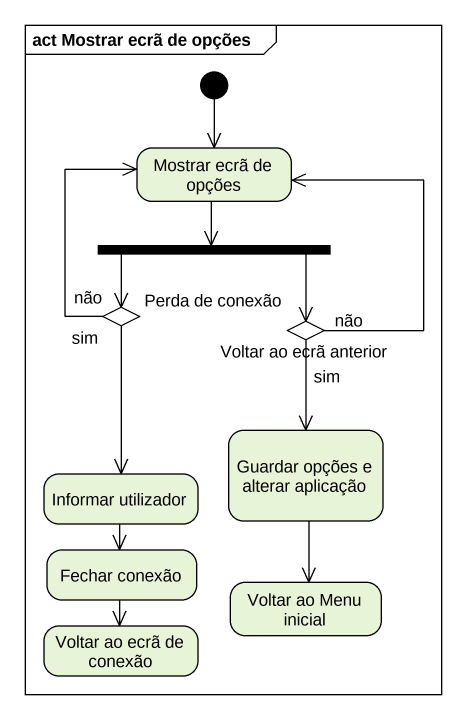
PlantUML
@startuml
mainframe act Mostrar ecrã de opções
hide empty description
state "Mostrar ecrã de opções" as Mostrar_ecrã_de_opções
state fork1 <<fork>>
state "Perda de conexão" as Perda_de_conexão <<choice>>
state "Voltar ao ecrã anterior" as Voltar_ao_ecrã_anterior <<choice>>
state "Informar utilizador" as Informar_utilizador
state "Guardar opções e alterar aplicação" as Guardar_opções_e_alterar
state "Fechar conexão" as Fechar_conexão
state "Voltar ao ecrã de conexão" as Voltar_ao_ecrã_de_conexão
state "Voltar ao Menu inicial" as Voltar_ao_Menu_inicial
[*] --> Mostrar_ecrã_de_opções
Mostrar_ecrã_de_opções --> fork1
fork1 --> Perda_de_conexão
fork1 --> Voltar_ao_ecrã_anterior
Perda_de_conexão -up-> Mostrar_ecrã_de_opções : não
Perda_de_conexão --> Informar_utilizador : sim
Voltar_ao_ecrã_anterior -up-> Mostrar_ecrã_de_opções : não
Voltar_ao_ecrã_anterior --> Guardar_opções_e_alterar : sim
Informar_utilizador --> Fechar_conexão
Guardar_opções_e_alterar --> Voltar_ao_Menu_inicial
Fechar_conexão --> Voltar_ao_ecrã_de_conexão
@enduml
